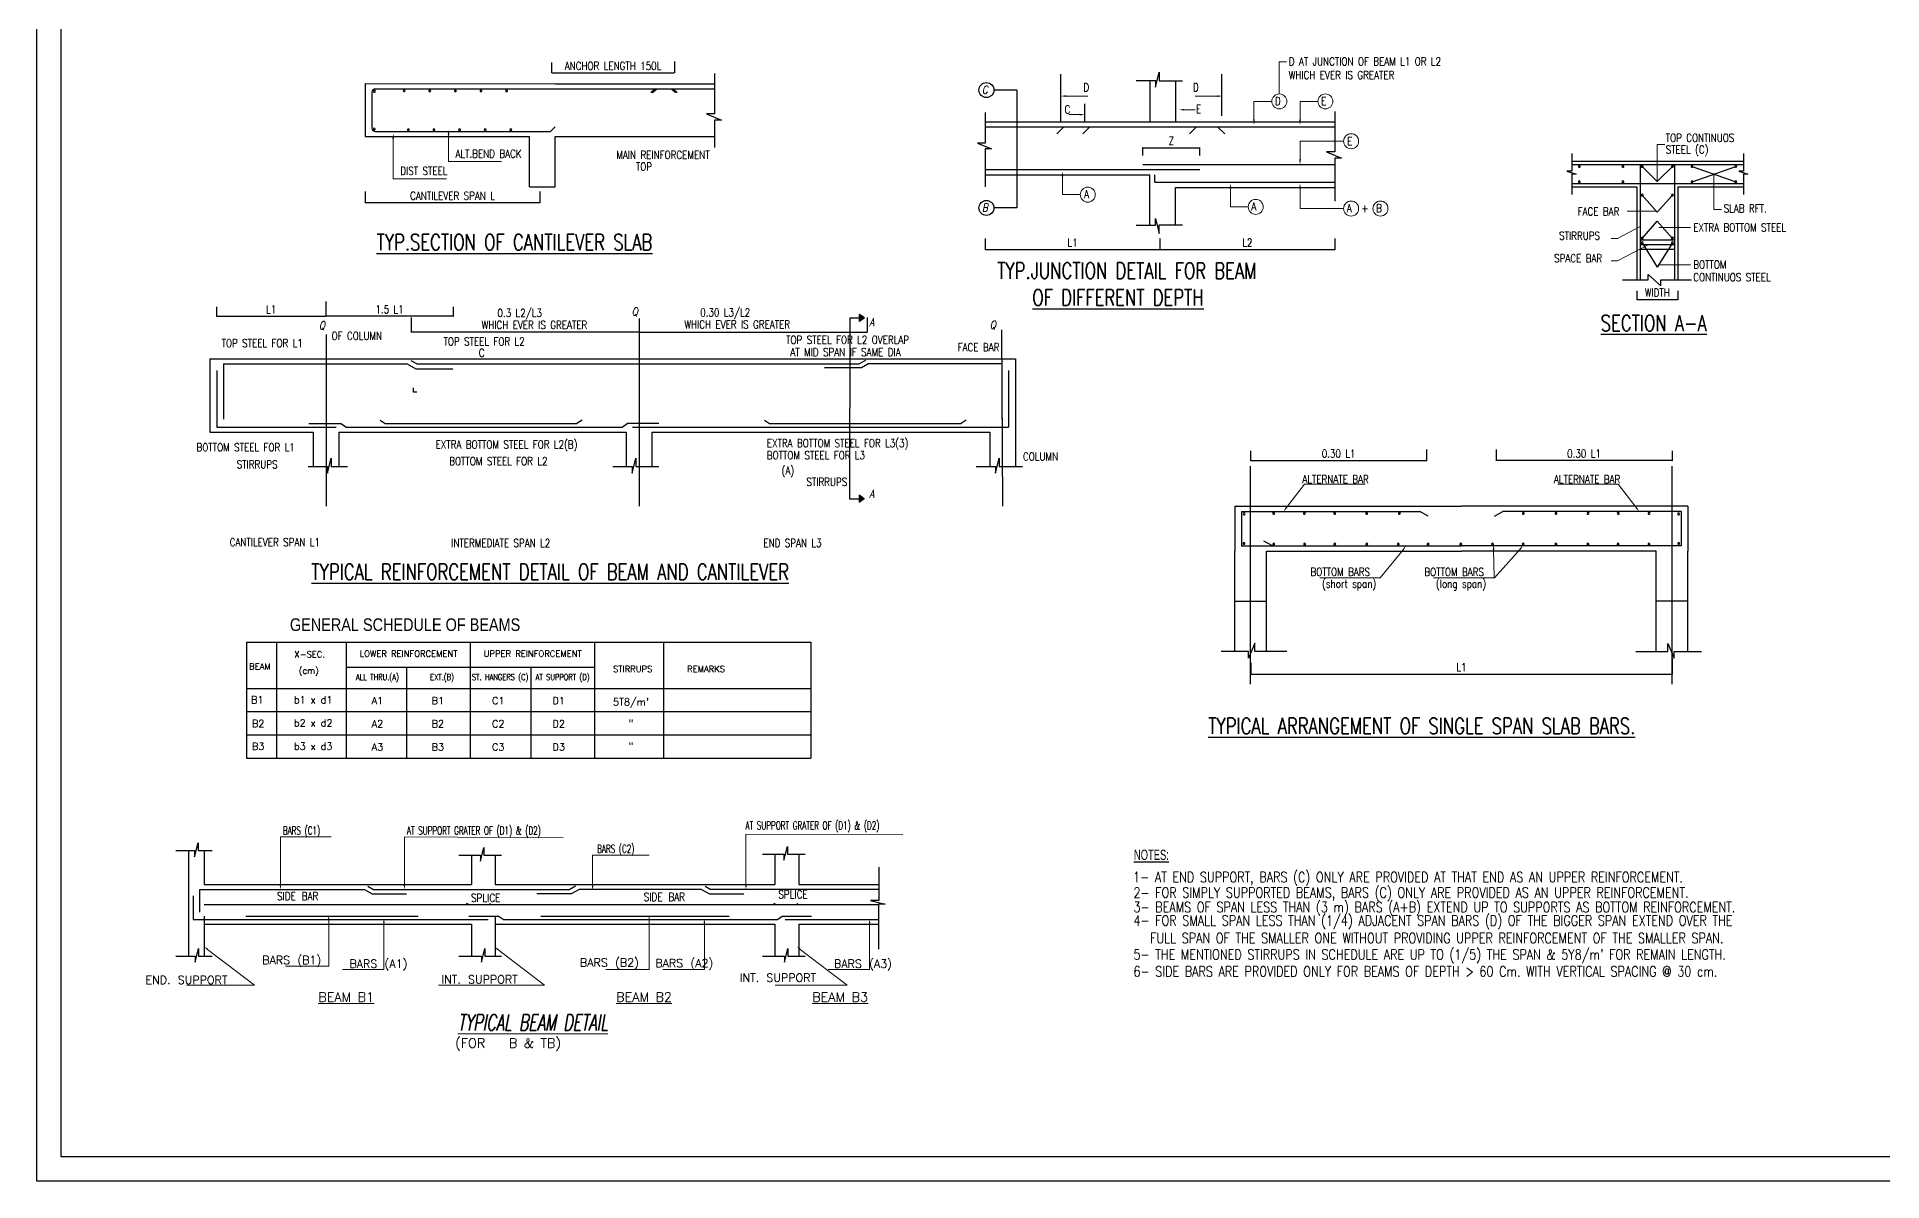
# Model space of a CAD drawing. Header units: metres. Extents: x 503482 to 1007323, y 2781056 to 5562345.
# Drawn here: x 503532.47 to 503562.06, y 2781080.01 to 2781098.36 of the extents above; entities that cross this region are included whole.
import ezdxf
from ezdxf.enums import TextEntityAlignment as Align

# ---------------------------------------------------------------- set-up
doc = ezdxf.new("R2010")
doc.units = ezdxf.units.M
doc.header["$LTSCALE"] = 10
doc.header["$MEASUREMENT"] = 0
doc.header["$PDMODE"] = 3
for name, pattern in [('CENTER2', [28.575, 19.05, -3.175, 3.175, -3.175]), ('DASHDOT', [1, 0.5, -0.25, 0, -0.25]), ('HIDDEN', [0.375, 0.25, -0.125])]:
    doc.linetypes.add(name, pattern=pattern)
doc.layers.get('0').update_dxf_attribs({"linetype": 'CONTINUOUS'})
doc.layers.get('DEFPOINTS').update_dxf_attribs({"linetype": 'CONTINUOUS'})
for name, color, linetype in [('AXIS', 3, 'CONTINUOUS'), ('GRID', 17, 'CENTER2'), ('M.TITLE BLOCK', 7, 'CONTINUOUS'), ('NEW', 4, 'CONTINUOUS'), ('steel', 6, 'CONTINUOUS')]:
    doc.layers.add(name, color=color, linetype=linetype)
for name, color, linetype, lineweight in [('DIM', 253, 'CONTINUOUS', 0), ('TEXT', 254, 'CONTINUOUS', 13), ('WALL', 7, 'CONTINUOUS', 30), ('WALLS', 7, 'CONTINUOUS', 30)]:
    doc.layers.add(name, color=color, linetype=linetype, lineweight=lineweight)
doc.styles.add('ITALICC', font='italicc_.ttf')
doc.styles.add('ROMANC', font='ARIALN.TTF')
doc.styles.add('ROMAND', font='romand__.ttf', dxfattribs={"width": 0.75, "height": 6})
doc.styles.add('ROMANS', font='ROMANS.SHX', dxfattribs={"width": 0.8, "height": 0.25})
doc.styles.add('ROMANT', font='ROMANT.SHX', dxfattribs={"width": 0.85})
doc.styles.get("Standard").update_dxf_attribs({"font": 'txt.shx', "height": 8})

# ---------------------------------------------------------------- blocks, each defined once
blk = doc.blocks.new('*X135')
at = {"color": 0}
for p, q in [((3192.8, 11801.5), (3193, 11801.7)), ((3192.8, 11801.2), (3193.2, 11801.5)), ((3192.8, 11800.8), (3193.4, 11801.4)), ((3192.8, 11800.4), (3193.6, 11801.3)), ((3192.8, 11800.1), (3193.9, 11801.1)), ((3192.8, 11799.7), (3194.1, 11801)), ((3192.8, 11799.4), (3194.3, 11800.8)), ((3192.8, 11799), (3194.5, 11800.7)), ((3192.8, 11798.7), (3194.7, 11800.5)), ((3192.8, 11798.3), (3194.9, 11800.4)), ((3192.8, 11798), (3195.1, 11800.2)), ((3192.8, 11797.6), (3195.3, 11800.1)), ((3192.8, 11797.3), (3195.5, 11799.9)), ((3192.8, 11796.9), (3195.7, 11799.8)), ((3192.8, 11796.6), (3195.9, 11799.7)), ((3192.8, 11796.2), (3196.1, 11799.5)), ((3192.8, 11795.9), (3196.3, 11799.4)), ((3192.8, 11795.5), (3196.6, 11799.2)), ((3192.8, 11795.1), (3196.8, 11799.1)), ((3192.8, 11794.8), (3197, 11798.9)), ((3192.8, 11794.4), (3197.2, 11798.8)), ((3192.8, 11794.1), (3197.4, 11798.6)), ((3192.8, 11793.7), (3197.6, 11798.5)), ((3193.4, 11794), (3197.8, 11798.3)), ((3194.6, 11794.8), (3198, 11798.2)), ((3195.8, 11795.6), (3198.2, 11798)), ((3197, 11796.5), (3198.4, 11797.9)), ((3198.2, 11797.3), (3198.6, 11797.8))]:
    blk.add_line(p, q, dxfattribs=at)
blk = doc.blocks.new('eee')
at = {"color": 1, "linetype": 'ByBlock'}
for p, q in [((-723.688, -195.184), (-723.688, -195.369)), ((-721.499, -195.167), (-721.499, -195.369)), ((-723.683, -195.364), (-721.504, -195.364)), ((-713.152, -196.838), (-713.152, -196.696)), ((-713.147, -196.701), (-712.141, -196.701)), ((-712.136, -196.842), (-712.136, -196.696)), ((-727.013, -197.481), (-727.013, -197.683)), ((-723.898, -197.481), (-723.898, -197.683)), ((-727.008, -197.678), (-723.903, -197.678)), ((-715.96, -198.317), (-715.96, -198.519)), ((-715.955, -198.514), (-712.85, -198.514)), ((-712.845, -198.317), (-712.845, -198.519)), ((-712.845, -198.317), (-712.845, -198.519)), ((-712.84, -198.514), (-709.735, -198.514)), ((-709.73, -198.317), (-709.73, -198.519)), ((-704.347, -199.248), (-704.347, -199.41)), ((-703.616, -199.248), (-703.616, -199.41)), ((-729.661, -199.533), (-729.661, -199.708)), ((-727.711, -199.441), (-727.711, -199.708)), ((-727.711, -199.441), (-727.711, -199.708)), ((-725.442, -199.533), (-725.442, -199.708)), ((-704.342, -199.405), (-703.621, -199.405)), ((-729.656, -199.703), (-727.716, -199.703)), ((-725.447, -199.703), (-727.706, -199.703)), ((-726.192, -199.723), (-726.192, -199.99)), ((-722.129, -199.746), (-722.129, -199.99)), ((-722.129, -199.895), (-722.129, -199.99)), ((-718.066, -199.724), (-718.066, -199.991)), ((-722.134, -199.985), (-726.187, -199.985)), ((-722.124, -199.985), (-718.071, -199.986)), ((-711.231, -202.104), (-711.231, -202.278)), ((-708.092, -202.076), (-708.092, -202.278)), ((-706.856, -202.076), (-706.856, -202.278)), ((-703.718, -202.104), (-703.718, -202.278)), ((-711.226, -202.273), (-708.097, -202.273)), ((-703.722, -202.273), (-706.851, -202.273)), ((-715.654, -202.711), (-715.654, -202.975)), ((-703.718, -205.799), (-703.718, -206.084)), ((-711.228, -205.882), (-711.228, -206.084)), ((-711.223, -206.079), (-703.723, -206.079))]:
    blk.add_line(p, q, dxfattribs=at)
at = {"color": 0, "linetype": 'ByBlock'}
for p, q in [((-723.686, -195.361), (-723.691, -195.366)), ((-721.501, -195.366), (-721.497, -195.361)), ((-713.15, -196.699), (-713.155, -196.704)), ((-712.139, -196.704), (-712.134, -196.699)), ((-727.011, -197.676), (-727.015, -197.681)), ((-723.9, -197.681), (-723.895, -197.676)), ((-715.958, -198.512), (-715.963, -198.517)), ((-712.848, -198.517), (-712.843, -198.512)), ((-712.843, -198.512), (-712.848, -198.517)), ((-709.733, -198.517), (-709.728, -198.512)), ((-704.344, -199.403), (-704.349, -199.408)), ((-703.619, -199.408), (-703.614, -199.403)), ((-729.658, -199.701), (-729.663, -199.706)), ((-727.714, -199.706), (-727.709, -199.701)), ((-727.709, -199.701), (-727.714, -199.706)), ((-725.445, -199.706), (-725.44, -199.701)), ((-726.19, -199.983), (-726.195, -199.988)), ((-722.132, -199.988), (-722.127, -199.983)), ((-722.127, -199.983), (-722.132, -199.988)), ((-718.069, -199.988), (-718.064, -199.983)), ((-711.228, -202.271), (-711.233, -202.276)), ((-708.095, -202.276), (-708.09, -202.271)), ((-706.853, -202.271), (-706.858, -202.276)), ((-703.72, -202.276), (-703.715, -202.271)), ((-711.226, -206.077), (-711.231, -206.082)), ((-703.72, -206.082), (-703.715, -206.077)), ((-729.881, -210.396), (-729.881, -210.809)), ((-729.881, -210.809), (-729.881, -210.809))]:
    blk.add_line(p, q, dxfattribs=at)
at = {"color": 1}
for p, q in [((-715.396, -195.673), (-715.805, -195.673)), ((-714.612, -196.237), (-714.612, -195.392)), ((-711.741, -196.13), (-711.74, -195.392)), ((-714.182, -196.237), (-714.182, -195.919)), ((-715.396, -197.774), (-715.805, -197.774)), ((-718.376, -199.734), (-718.203, -199.734)), ((-718.203, -199.797), (-718.203, -199.671)), ((-718.113, -199.734), (-718.203, -199.671)), ((-718.113, -199.734), (-718.203, -199.797)), ((-718.115, -202.957), (-718.205, -202.894)), ((-718.205, -202.894), (-718.205, -203.019)), ((-718.203, -202.9), (-718.2, -202.897)), ((-718.203, -202.905), (-718.197, -202.899)), ((-718.203, -202.91), (-718.194, -202.901)), ((-718.203, -202.916), (-718.191, -202.903)), ((-718.203, -202.921), (-718.188, -202.906)), ((-718.203, -202.926), (-718.184, -202.908)), ((-718.203, -202.932), (-718.181, -202.91)), ((-718.203, -202.937), (-718.178, -202.912)), ((-718.203, -202.943), (-718.175, -202.914)), ((-718.203, -202.948), (-718.172, -202.917)), ((-718.203, -202.953), (-718.169, -202.919)), ((-718.378, -202.957), (-718.205, -202.957)), ((-718.115, -202.957), (-718.205, -203.019)), ((-718.203, -202.959), (-718.165, -202.921)), ((-718.203, -202.964), (-718.162, -202.923)), ((-718.203, -202.969), (-718.159, -202.926)), ((-718.203, -202.975), (-718.156, -202.928)), ((-718.203, -202.98), (-718.153, -202.93)), ((-718.203, -202.986), (-718.15, -202.932)), ((-718.203, -202.991), (-718.146, -202.934)), ((-718.203, -202.996), (-718.143, -202.937)), ((-718.203, -203.002), (-718.14, -202.939)), ((-718.203, -203.007), (-718.137, -202.941)), ((-718.203, -203.012), (-718.134, -202.943)), ((-718.203, -203.018), (-718.131, -202.945)), ((-718.194, -203.014), (-718.128, -202.948)), ((-718.176, -203.001), (-718.124, -202.95)), ((-718.158, -202.989), (-718.121, -202.952)), ((-718.14, -202.976), (-718.118, -202.954)), ((-718.122, -202.964), (-718.115, -202.957)), ((-730.386, -211.104), (-730.043, -211.104)), ((-730.043, -211.214), (-729.983, -210.967)), ((-730.043, -211.104), (-730.043, -211.214)), ((-729.983, -210.967), (-729.983, -211.106)), ((-729.983, -211.106), (-729.738, -211.106))]:
    blk.add_line(p, q, dxfattribs=at)
at = {"color": 1, "linetype": 'DASHDOT'}
for p, q in [((-715.396, -195.673), (-715.396, -197.774)), ((-722.129, -199.741), (-722.129, -203.088)), ((-718.376, -199.734), (-718.377, -202.958)), ((-715.67, -199.948), (-715.65, -203.088)), ((-727.708, -200.028), (-727.708, -203.088))]:
    blk.add_line(p, q, dxfattribs=at)
at = {"color": 14}
for p, q in [((-726.148, -201.057), (-726.148, -200.98)), ((-726.089, -201.057), (-726.148, -201.057))]:
    blk.add_line(p, q, dxfattribs=at)
at = {"color": 1}
for centre in [(-715.939, -195.673), (-715.939, -197.774)]:
    blk.add_circle(centre, 0.134, dxfattribs=at)
at = {"color": 3}
blk.add_solid([(-719.249, -210.976), (-719.267, -210.998), (-719.319, -210.935)], dxfattribs=at)
at = {"layer": 'DEFPOINTS', "color": 0, "linetype": 'ByBlock'}
for p in [(-723.688, -195.179), (-721.499, -195.162), (-721.499, -195.364), (-713.152, -196.843), (-712.136, -196.701), (-712.136, -196.847), (-727.013, -197.476), (-723.898, -197.476), (-723.898, -197.678), (-715.96, -198.312), (-712.845, -198.312), (-712.845, -198.312), (-709.73, -198.312), (-712.845, -198.514), (-709.73, -198.514), (-704.347, -199.243), (-703.616, -199.243), (-729.661, -199.528), (-727.711, -199.436), (-727.711, -199.436), (-725.442, -199.529), (-703.616, -199.405), (-727.711, -199.703), (-727.711, -199.703), (-726.192, -199.718), (-722.129, -199.741), (-722.129, -199.89), (-718.066, -199.719), (-726.192, -199.985), (-718.066, -199.986), (-711.231, -202.099), (-708.092, -202.071), (-706.856, -202.071), (-703.718, -202.099), (-708.092, -202.273), (-706.856, -202.273), (-716.302, -202.707), (-715.654, -202.707), (-711.228, -205.877), (-703.718, -205.794), (-703.718, -206.079), (-729.881, -210.396), (-729.135, -210.396), (-724.696, -210.396), (-723.88, -210.396)]:
    blk.add_point(p, dxfattribs=at)
at = {"layer": 'DIM', "color": 1}
for p, q in [((-728.522, -208.982), (-727.618, -208.982)), ((-728.522, -209.835), (-728.522, -208.982)), ((-726.312, -208.982), (-723.481, -208.999)), ((-726.312, -209.835), (-726.312, -208.982)), ((-720.225, -208.932), (-717.428, -208.94)), ((-720.225, -209.836), (-720.225, -208.932)), ((-721.951, -209.307), (-722.958, -209.307)), ((-722.958, -209.848), (-722.958, -209.307)), ((-727.662, -210.463), (-727.662, -211.287)), ((-721.951, -210.463), (-721.951, -211.341)), ((-726.678, -210.517), (-726.678, -211.341)), ((-720.966, -210.518), (-720.966, -211.341)), ((-718.021, -210.518), (-718.021, -211.342)), ((-729.82, -210.987), (-728.984, -211.625)), ((-724.649, -210.987), (-723.813, -211.625)), ((-719.258, -210.987), (-718.422, -211.625)), ((-727.662, -211.287), (-728.434, -211.287)), ((-726.678, -211.341), (-727.416, -211.341)), ((-721.951, -211.341), (-722.722, -211.341)), ((-720.966, -211.341), (-721.704, -211.341)), ((-718.021, -211.342), (-718.759, -211.342)), ((-730.194, -211.625), (-728.984, -211.625)), ((-725.704, -211.625), (-723.813, -211.625)), ((-719.705, -211.625), (-718.422, -211.625))]:
    blk.add_line(p, q, dxfattribs=at)
for points in [[(-728.508, -209.835), (-728.536, -209.835), (-728.522, -209.92)], [(-726.298, -209.835), (-726.326, -209.835), (-726.312, -209.92)], [(-722.943, -209.848), (-722.972, -209.848), (-722.958, -209.933)], [(-720.211, -209.836), (-720.239, -209.836), (-720.225, -209.92)], [(-727.648, -210.463), (-727.676, -210.463), (-727.662, -210.379)], [(-726.664, -210.517), (-726.692, -210.517), (-726.678, -210.433)], [(-721.937, -210.463), (-721.965, -210.463), (-721.951, -210.379)], [(-720.952, -210.518), (-720.98, -210.518), (-720.966, -210.433)], [(-718.007, -210.518), (-718.035, -210.518), (-718.021, -210.453)], [(-729.811, -210.976), (-729.829, -210.997), (-729.881, -210.935)], [(-724.64, -210.976), (-724.658, -210.997), (-724.71, -210.935)]]:
    blk.add_solid(points, dxfattribs=at)
at = {"layer": 'GRID'}
for p, q in [((-711.231, -206.262), (-711.231, -202.372)), ((-703.718, -206.262), (-703.718, -202.372))]:
    blk.add_line(p, q, dxfattribs=at)
at = {"layer": 'steel'}
for p, q in [((-726.83, -195.651), (-720.783, -195.651)), ((-721.923, -195.718), (-721.85, -195.651)), ((-721.911, -195.718), (-721.839, -195.651)), ((-721.9, -195.718), (-721.827, -195.651)), ((-721.889, -195.718), (-721.816, -195.651)), ((-721.484, -195.718), (-721.557, -195.651)), ((-721.473, -195.718), (-721.546, -195.651)), ((-721.462, -195.718), (-721.534, -195.651)), ((-721.45, -195.718), (-721.523, -195.651)), ((-726.891, -195.712), (-726.891, -196.351)), ((-723.711, -196.412), (-723.625, -196.326)), ((-715.96, -196.329), (-709.73, -196.329)), ((-714.557, -196.329), (-714.684, -196.455)), ((-714.095, -196.329), (-714.221, -196.455)), ((-712.194, -196.329), (-712.32, -196.455)), ((-711.818, -196.329), (-711.691, -196.455)), ((-726.83, -196.412), (-723.711, -196.412)), ((-713.152, -196.998), (-709.73, -196.998)), ((-705.505, -196.999), (-702.444, -196.999)), ((-704.286, -196.999), (-704.286, -199.053)), ((-704.286, -196.999), (-703.981, -197.303)), ((-703.677, -196.999), (-703.981, -197.303)), ((-703.677, -196.999), (-703.677, -199.053)), ((-715.96, -197.089), (-712.136, -197.09)), ((-712.936, -197.317), (-712.936, -197.181)), ((-712.936, -197.317), (-709.73, -197.317)), ((-703.362, -197.033), (-702.583, -197.306)), ((-703.362, -197.306), (-702.583, -197.033)), ((-705.505, -197.337), (-702.444, -197.337)), ((-704.252, -197.543), (-703.981, -197.849)), ((-703.711, -197.543), (-703.981, -197.849)), ((-704.252, -198.316), (-703.981, -198.011)), ((-703.711, -198.316), (-703.981, -198.011)), ((-703.677, -198.347), (-704.286, -198.347)), ((-703.677, -198.43), (-704.286, -198.43)), ((-704.252, -198.396), (-703.981, -198.826)), ((-703.711, -198.396), (-703.981, -198.826)), ((-729.535, -200.552), (-729.535, -201.539)), ((-729.535, -200.552), (-726.262, -200.552)), ((-726.262, -200.552), (-726.111, -200.638)), ((-726.195, -200.49), (-726.086, -200.552)), ((-726.086, -200.552), (-718.206, -200.552)), ((-718.822, -200.614), (-718.163, -200.614)), ((-718.096, -200.49), (-718.206, -200.552)), ((-718.163, -200.614), (-718.053, -200.552)), ((-715.665, -200.552), (-718.053, -200.552)), ((-715.665, -200.552), (-715.665, -201.539)), ((-729.657, -200.673), (-729.657, -201.678)), ((-726.111, -200.638), (-725.452, -200.638)), ((-715.543, -200.673), (-715.543, -201.678)), ((-726.746, -201.556), (-726.654, -201.617)), ((-723.146, -201.556), (-723.238, -201.617)), ((-719.897, -201.556), (-719.806, -201.617)), ((-716.297, -201.556), (-716.389, -201.617)), ((-729.657, -201.678), (-727.526, -201.678)), ((-728.013, -201.617), (-727.449, -201.617)), ((-727.357, -201.678), (-727.449, -201.617)), ((-727.357, -201.678), (-722.433, -201.678)), ((-726.654, -201.617), (-723.238, -201.617)), ((-722.433, -201.678), (-722.341, -201.617)), ((-721.777, -201.617), (-722.341, -201.617)), ((-722.249, -201.678), (-715.543, -201.678)), ((-719.806, -201.617), (-716.389, -201.617)), ((-711.39, -203.181), (-711.39, -203.795)), ((-711.39, -203.181), (-708.214, -203.181)), ((-708.063, -203.266), (-708.214, -203.181)), ((-706.885, -203.266), (-706.734, -203.181)), ((-703.558, -203.181), (-706.734, -203.181)), ((-703.558, -203.181), (-703.558, -203.796)), ((-711.39, -203.795), (-707.474, -203.795)), ((-710.84, -203.795), (-710.992, -203.71)), ((-703.558, -203.796), (-707.474, -203.795)), ((-730.078, -210.029), (-730.078, -210.452)), ((-729.966, -209.916), (-729.966, -210.323)), ((-729.966, -209.916), (-727.026, -209.916)), ((-727.026, -209.916), (-726.886, -209.996)), ((-726.964, -209.859), (-726.862, -209.916)), ((-726.886, -209.996), (-726.275, -209.996)), ((-726.862, -209.916), (-723.364, -209.916)), ((-723.341, -209.996), (-723.952, -209.996)), ((-723.262, -209.859), (-723.364, -209.916)), ((-723.2, -209.916), (-723.341, -209.996)), ((-721.015, -209.916), (-723.2, -209.916)), ((-721.015, -209.916), (-720.874, -209.996)), ((-720.953, -209.859), (-720.851, -209.916)), ((-720.874, -209.996), (-720.263, -209.996)), ((-717.854, -209.917), (-720.851, -209.916)), ((-730.078, -210.452), (-724.818, -210.452)), ((-729.881, -210.184), (-717.86, -210.184)), ((-729.136, -210.396), (-726.067, -210.396)), ((-725.167, -210.184), (-725.207, -210.165)), ((-725.164, -210.396), (-724.64, -210.396)), ((-724.814, -210.184), (-724.774, -210.165)), ((-724.555, -210.452), (-724.64, -210.396)), ((-724.555, -210.452), (-719.66, -210.452)), ((-723.88, -210.396), (-720.524, -210.396)), ((-719.69, -210.184), (-719.73, -210.165)), ((-719.66, -210.452), (-719.578, -210.396)), ((-719.578, -210.396), (-719.055, -210.396)), ((-719.528, -210.452), (-717.86, -210.452)), ((-719.337, -210.184), (-719.297, -210.165))]:
    blk.add_line(p, q, dxfattribs=at)
for centre, start, end in [((-726.83, -195.712), 89.999, 179.999), ((-726.83, -196.351), 179.999, 269.999)]:
    blk.add_arc(centre, 0.0609, start, end, dxfattribs=at)
at = {"layer": 'steel', "linetype": 'Continuous'}
for centre, start, end in [((-726.846, -195.695), 359.999, 179.999), ((-726.317, -195.685), 359.999, 179.999), ((-725.86, -195.685), 359.999, 179.999), ((-725.404, -195.685), 359.999, 179.999), ((-724.948, -195.685), 359.999, 179.999), ((-724.491, -195.685), 359.999, 179.999), ((-726.846, -195.695), 179.999, 359.999), ((-726.317, -195.685), 179.999, 359.999), ((-725.86, -195.685), 179.999, 359.999), ((-725.404, -195.685), 179.999, 359.999), ((-724.948, -195.685), 179.999, 359.999), ((-724.491, -195.685), 179.999, 359.999), ((-726.849, -196.368), 359.999, 179.999), ((-726.849, -196.368), 179.999, 359.999), ((-726.242, -196.381), 359.999, 179.999), ((-726.242, -196.381), 179.999, 359.999), ((-725.785, -196.381), 359.999, 179.999), ((-725.785, -196.381), 179.999, 359.999), ((-725.329, -196.381), 359.999, 179.999), ((-725.329, -196.381), 179.999, 359.999), ((-724.872, -196.381), 359.999, 179.999), ((-724.872, -196.381), 179.999, 359.999), ((-724.416, -196.381), 359.999, 179.999), ((-724.416, -196.381), 179.999, 359.999), ((-705.372, -197.033), 359.999, 179.999), ((-705.372, -197.033), 179.999, 359.999), ((-705.372, -197.306), 359.999, 179.999), ((-705.372, -197.306), 179.999, 359.999), ((-704.594, -197.033), 359.999, 179.999), ((-704.594, -197.033), 179.999, 359.999), ((-704.594, -197.306), 359.999, 179.999), ((-704.594, -197.306), 179.999, 359.999), ((-704.252, -197.033), 359.999, 179.999), ((-704.252, -197.033), 179.999, 359.999), ((-703.711, -197.033), 359.999, 179.999), ((-703.711, -197.033), 179.999, 359.999), ((-703.362, -197.033), 359.999, 179.999), ((-703.362, -197.033), 179.999, 359.999), ((-703.362, -197.306), 359.999, 179.999), ((-703.362, -197.306), 179.999, 359.999), ((-702.583, -197.033), 359.999, 179.999), ((-702.583, -197.033), 179.999, 359.999), ((-702.583, -197.306), 359.999, 179.999), ((-702.583, -197.306), 179.999, 359.999), ((-704.252, -197.543), 359.999, 179.999), ((-704.252, -197.543), 179.999, 359.999), ((-703.711, -197.543), 359.999, 179.999), ((-703.711, -197.543), 179.999, 359.999), ((-704.252, -198.313), 359.999, 179.999), ((-704.252, -198.313), 179.999, 359.999), ((-703.711, -198.313), 359.999, 179.999), ((-703.711, -198.313), 179.999, 359.999), ((-704.252, -198.396), 359.999, 179.999), ((-704.252, -198.396), 179.999, 359.999), ((-703.711, -198.396), 359.999, 179.999), ((-703.711, -198.396), 179.999, 359.999), ((-711.345, -203.225), 359.999, 179.999), ((-711.345, -203.225), 179.999, 359.999), ((-710.821, -203.215), 359.999, 179.999), ((-710.821, -203.215), 179.999, 359.999), ((-710.27, -203.215), 359.999, 179.999), ((-710.27, -203.215), 179.999, 359.999), ((-709.733, -203.215), 359.999, 179.999), ((-709.733, -203.215), 179.999, 359.999), ((-709.162, -203.215), 359.999, 179.999), ((-709.162, -203.215), 179.999, 359.999), ((-708.579, -203.215), 359.999, 179.999), ((-708.579, -203.215), 179.999, 359.999), ((-706.369, -203.215), 359.999, 179.999), ((-706.369, -203.215), 179.999, 359.999), ((-705.786, -203.215), 359.999, 179.999), ((-705.786, -203.215), 179.999, 359.999), ((-705.215, -203.215), 359.999, 179.999), ((-705.215, -203.215), 179.999, 359.999), ((-704.678, -203.215), 359.999, 179.999), ((-704.678, -203.215), 179.999, 359.999), ((-704.128, -203.215), 359.999, 179.999), ((-704.128, -203.215), 179.999, 359.999), ((-703.603, -203.225), 359.999, 179.999), ((-703.603, -203.225), 179.999, 359.999), ((-711.348, -203.752), 359.999, 179.999), ((-711.348, -203.752), 179.999, 359.999), ((-710.818, -203.765), 359.999, 179.999), ((-710.818, -203.765), 179.999, 359.999), ((-710.267, -203.765), 359.999, 179.999), ((-710.267, -203.765), 179.999, 359.999), ((-709.73, -203.765), 359.999, 179.999), ((-709.73, -203.765), 179.999, 359.999), ((-709.159, -203.765), 359.999, 179.999), ((-709.159, -203.765), 179.999, 359.999), ((-708.598, -203.765), 359.999, 179.999), ((-708.598, -203.765), 179.999, 359.999), ((-708.067, -203.765), 359.999, 179.999), ((-708.067, -203.765), 179.999, 359.999), ((-707.484, -203.765), 359.999, 179.999), ((-707.484, -203.765), 179.999, 359.999), ((-706.918, -203.765), 359.999, 179.999), ((-706.918, -203.765), 179.999, 359.999), ((-706.372, -203.765), 359.999, 179.999), ((-706.372, -203.765), 179.999, 359.999), ((-705.789, -203.765), 359.999, 179.999), ((-705.789, -203.765), 179.999, 359.999), ((-705.218, -203.765), 359.999, 179.999), ((-705.218, -203.765), 179.999, 359.999), ((-704.681, -203.765), 359.999, 179.999), ((-704.681, -203.765), 179.999, 359.999), ((-704.13, -203.765), 359.999, 179.999), ((-704.13, -203.765), 179.999, 359.999), ((-703.6, -203.752), 359.999, 179.999), ((-703.6, -203.752), 179.999, 359.999)]:
    blk.add_arc(centre, 0.0167, start, end, dxfattribs=at)
at = {"layer": 'TEXT', "color": 1}
for p, q in [((-710.718, -195.17), (-710.592, -195.17)), ((-710.718, -195.741), (-710.718, -195.17)), ((-714.521, -195.78), (-714.131, -195.78)), ((-711.825, -195.781), (-712.216, -195.781)), ((-711.17, -196.2), (-711.17, -195.875)), ((-711.17, -195.875), (-710.852, -195.875)), ((-710.349, -196.2), (-710.349, -195.875)), ((-710.349, -195.875), (-710.031, -195.875)), ((-714.276, -196.111), (-714.471, -196.111)), ((-712.415, -196.024), (-712.22, -196.024)), ((-726.511, -196.538), (-726.511, -197.253)), ((-725.525, -196.471), (-725.525, -196.946)), ((-710.349, -196.585), (-709.572, -196.585)), ((-710.349, -196.91), (-710.349, -196.585)), ((-703.981, -196.646), (-703.847, -196.646)), ((-703.981, -197.303), (-703.981, -196.646)), ((-725.525, -196.946), (-724.579, -196.946)), ((-726.511, -197.253), (-725.565, -197.253)), ((-714.584, -197.212), (-714.584, -197.537)), ((-702.972, -197.169), (-702.972, -197.804)), ((-714.584, -197.537), (-714.266, -197.537)), ((-711.591, -197.43), (-711.591, -197.755)), ((-710.349, -197.43), (-710.349, -197.785)), ((-711.591, -197.755), (-711.273, -197.755)), ((-710.349, -197.785), (-709.572, -197.785)), ((-703.998, -197.829), (-704.52, -197.829)), ((-702.972, -197.804), (-702.836, -197.804)), ((-704.286, -198.102), (-704.688, -198.317)), ((-703.955, -198.122), (-703.392, -198.122)), ((-704.688, -198.317), (-704.806, -198.317)), ((-704.147, -198.43), (-704.688, -198.718)), ((-704.688, -198.718), (-704.806, -198.718)), ((-703.955, -198.785), (-703.392, -198.785)), ((-710.59, -203.113), (-710.271, -202.696)), ((-709.191, -202.696), (-710.271, -202.696)), ((-705.757, -202.696), (-704.678, -202.696)), ((-704.359, -203.113), (-704.678, -202.696)), ((-708.512, -203.866), (-708.919, -204.365)), ((-706.898, -203.862), (-706.889, -204.366)), ((-706.427, -203.855), (-706.884, -204.366)), ((-708.919, -204.365), (-709.998, -204.365)), ((-706.884, -204.366), (-707.968, -204.366))]:
    blk.add_line(p, q, dxfattribs=at)
at = {"layer": 'TEXT'}
for centre in [(-710.718, -195.875), (-709.897, -195.875), (-709.438, -196.585), (-714.132, -197.537), (-711.139, -197.755), (-709.438, -197.785), (-708.916, -197.785)]:
    blk.add_circle(centre, 0.134, dxfattribs=at)
for points in [[(-714.521, -195.796), (-714.521, -195.765), (-714.613, -195.78)], [(-712.415, -196.009), (-712.415, -196.039), (-712.506, -196.024)], [(-711.825, -195.796), (-711.825, -195.765), (-711.734, -195.781)], [(-714.276, -196.096), (-714.276, -196.126), (-714.185, -196.111)], [(-711.154, -196.2), (-711.185, -196.2), (-711.17, -196.291)], [(-710.333, -196.2), (-710.364, -196.2), (-710.349, -196.291)], [(-726.527, -196.538), (-726.496, -196.538), (-726.511, -196.447)], [(-725.54, -196.471), (-725.51, -196.471), (-725.525, -196.38)], [(-710.333, -196.91), (-710.364, -196.91), (-710.349, -197.002)], [(-714.569, -197.212), (-714.599, -197.212), (-714.584, -197.12)], [(-711.575, -197.43), (-711.606, -197.43), (-711.591, -197.338)], [(-710.333, -197.43), (-710.364, -197.43), (-710.349, -197.338)], [(-710.578, -203.122), (-710.602, -203.104), (-710.645, -203.185)], [(-704.371, -203.122), (-704.347, -203.104), (-704.303, -203.185)], [(-708.5, -203.874), (-708.525, -203.857), (-708.46, -203.79)], [(-706.913, -203.862), (-706.883, -203.862), (-706.899, -203.771)], [(-706.415, -203.864), (-706.439, -203.846), (-706.372, -203.782)]]:
    blk.add_solid(points, dxfattribs=at)
at = {"layer": 'WALL', "color": 2}
for p, q in [((-727.013, -195.559), (-723.623, -195.56)), ((-727.013, -195.559), (-727.013, -196.503)), ((-723.623, -195.56), (-720.783, -195.56)), ((-720.783, -195.379), (-720.783, -196.096)), ((-713.268, -195.504), (-712.923, -195.504)), ((-712.923, -195.623), (-712.859, -195.356)), ((-712.923, -195.504), (-712.923, -195.623)), ((-712.859, -195.356), (-712.859, -195.506)), ((-712.859, -195.506), (-712.445, -195.506)), ((-720.93, -196.096), (-720.662, -196.208)), ((-720.783, -196.096), (-720.93, -196.096)), ((-720.783, -196.208), (-720.783, -196.698)), ((-720.662, -196.208), (-720.783, -196.208)), ((-715.96, -196.074), (-715.96, -196.622)), ((-715.96, -196.237), (-712.57, -196.237)), ((-712.57, -196.237), (-709.73, -196.237)), ((-709.73, -196.057), (-709.73, -196.774)), ((-727.013, -196.503), (-724.08, -196.503)), ((-724.08, -197.399), (-724.08, -196.503)), ((-723.623, -197.399), (-723.623, -196.503)), ((-723.623, -196.503), (-720.783, -196.503)), ((-716.098, -196.622), (-715.848, -196.719)), ((-715.96, -196.622), (-716.098, -196.622)), ((-715.96, -196.719), (-715.96, -197.398)), ((-715.848, -196.719), (-715.96, -196.719)), ((-709.877, -196.774), (-709.609, -196.886)), ((-709.73, -196.774), (-709.877, -196.774)), ((-709.609, -196.886), (-709.73, -196.886)), ((-709.73, -196.886), (-709.73, -197.655)), ((-705.505, -196.938), (-702.444, -196.938)), ((-715.96, -197.181), (-713.027, -197.181)), ((-713.027, -198.079), (-713.027, -197.181)), ((-724.08, -197.399), (-723.623, -197.399)), ((-712.57, -198.077), (-712.57, -197.408)), ((-712.57, -197.408), (-709.73, -197.408)), ((-705.505, -197.398), (-704.346, -197.398)), ((-704.346, -197.398), (-704.347, -199.053)), ((-703.616, -197.398), (-703.616, -199.053)), ((-703.616, -197.398), (-702.444, -197.398)), ((-712.923, -198.079), (-712.923, -197.96)), ((-713.268, -198.079), (-712.923, -198.079)), ((-712.859, -198.077), (-712.445, -198.077)), ((-729.779, -200.46), (-715.422, -200.461)), ((-729.779, -200.46), (-729.779, -201.769)), ((-715.422, -200.461), (-715.422, -202.383)), ((-729.779, -201.769), (-727.936, -201.769)), ((-727.936, -201.769), (-727.936, -202.383)), ((-727.48, -201.769), (-722.358, -201.769)), ((-727.48, -201.769), (-727.48, -202.383)), ((-722.358, -201.769), (-722.358, -202.381)), ((-721.901, -201.769), (-715.878, -201.769)), ((-721.901, -201.769), (-721.901, -202.383)), ((-715.878, -201.769), (-715.878, -202.381)), ((-722.254, -202.5), (-722.189, -202.233)), ((-722.189, -202.233), (-722.189, -202.383)), ((-715.775, -202.5), (-715.71, -202.233)), ((-715.71, -202.233), (-715.71, -202.383)), ((-728.025, -202.381), (-727.681, -202.381)), ((-727.681, -202.381), (-727.681, -202.5)), ((-727.616, -202.383), (-727.326, -202.383)), ((-722.598, -202.381), (-722.254, -202.381)), ((-722.254, -202.381), (-722.254, -202.5)), ((-722.189, -202.383), (-721.776, -202.383)), ((-716.119, -202.381), (-715.775, -202.381)), ((-715.775, -202.381), (-715.775, -202.5)), ((-715.71, -202.383), (-715.296, -202.383)), ((-711.512, -203.089), (-711.512, -203.887)), ((-711.512, -203.089), (-708.122, -203.089)), ((-708.122, -203.089), (-707.474, -203.089)), ((-706.826, -203.089), (-707.474, -203.089)), ((-703.436, -203.089), (-706.826, -203.089)), ((-703.436, -203.089), (-703.436, -203.887)), ((-711.512, -203.887), (-711.512, -203.887)), ((-711.512, -204.783), (-711.512, -203.887)), ((-710.949, -204.783), (-710.949, -203.887)), ((-710.949, -203.887), (-707.474, -203.887)), ((-703.999, -203.887), (-707.474, -203.887)), ((-703.999, -204.783), (-703.999, -203.887)), ((-711.512, -205.678), (-711.512, -204.783)), ((-711.512, -204.783), (-710.949, -204.783)), ((-710.949, -205.678), (-710.949, -204.783)), ((-703.999, -205.678), (-703.999, -204.783)), ((-703.436, -204.783), (-703.999, -204.783)), ((-703.436, -205.678), (-703.436, -204.783))]:
    blk.add_line(p, q, dxfattribs=at)
at = {"layer": 'WALL', "color": 2, "linetype": 'HIDDEN'}
for p, q in [((-713.027, -195.504), (-713.027, -196.237)), ((-712.57, -195.506), (-712.57, -196.237))]:
    blk.add_line(p, q, dxfattribs=at)
at = {"layer": 'WALL'}
for p, q in [((-705.505, -196.806), (-705.505, -197.121)), ((-702.444, -196.806), (-702.444, -197.121)), ((-705.505, -197.121), (-705.592, -197.121)), ((-705.592, -197.121), (-705.43, -197.169)), ((-705.505, -197.169), (-705.505, -197.536)), ((-705.43, -197.169), (-705.505, -197.169)), ((-702.444, -197.121), (-702.531, -197.121)), ((-702.531, -197.121), (-702.369, -197.169)), ((-702.444, -197.169), (-702.444, -197.536)), ((-702.369, -197.169), (-702.444, -197.169)), ((-712.923, -197.96), (-712.859, -198.227)), ((-712.859, -198.227), (-712.859, -198.077)), ((-703.677, -198.516), (-704.286, -198.516)), ((-704.147, -199.053), (-704.147, -198.96)), ((-704.147, -198.96), (-703.916, -199.159)), ((-704.599, -199.053), (-704.147, -199.053)), ((-703.916, -199.159), (-703.916, -199.053)), ((-703.916, -199.053), (-703.37, -199.053)), ((-727.681, -202.5), (-727.616, -202.233)), ((-727.616, -202.233), (-727.616, -202.383)), ((-703.436, -203.887), (-703.436, -203.887)), ((-703.436, -204.783), (-703.436, -203.887)), ((-711.155, -205.531), (-711.267, -205.799)), ((-711.155, -205.678), (-711.155, -205.531)), ((-703.793, -205.532), (-703.681, -205.799)), ((-703.793, -205.678), (-703.793, -205.532)), ((-711.267, -205.678), (-711.757, -205.678)), ((-711.267, -205.799), (-711.267, -205.678)), ((-710.584, -205.678), (-711.155, -205.678)), ((-704.364, -205.678), (-703.793, -205.678)), ((-703.681, -205.799), (-703.681, -205.678)), ((-703.681, -205.678), (-703.192, -205.678))]:
    blk.add_line(p, q, dxfattribs=at)
at = {"layer": 'WALLS', "color": 2, "linetype": 'Continuous'}
for p, q in [((-729.126, -205.509), (-719.07, -205.509)), ((-729.126, -205.509), (-729.126, -207.576)), ((-728.592, -205.509), (-728.592, -207.576)), ((-727.35, -205.509), (-727.35, -207.576)), ((-725.138, -205.509), (-725.138, -207.576)), ((-722.925, -205.509), (-722.925, -207.576)), ((-721.697, -205.509), (-721.697, -207.576)), ((-719.07, -205.509), (-719.07, -207.576)), ((-727.35, -205.958), (-722.925, -205.958)), ((-726.273, -205.958), (-726.273, -207.576)), ((-724.061, -205.958), (-724.061, -207.576)), ((-729.126, -206.336), (-719.07, -206.336)), ((-729.126, -206.749), (-719.07, -206.749)), ((-729.126, -207.163), (-719.07, -207.163)), ((-729.126, -207.576), (-719.07, -207.576)), ((-730.051, -209.334), (-729.991, -209.087)), ((-729.991, -209.087), (-729.991, -209.226)), ((-724.957, -209.414), (-724.898, -209.167)), ((-724.898, -209.167), (-724.898, -209.306)), ((-719.547, -209.398), (-719.487, -209.151)), ((-719.487, -209.151), (-719.487, -209.29)), ((-730.386, -209.224), (-730.051, -209.224)), ((-730.163, -209.224), (-730.163, -211.104)), ((-730.051, -209.224), (-730.051, -209.334)), ((-729.991, -209.226), (-729.738, -209.226)), ((-729.881, -209.226), (-729.881, -209.832)), ((-725.341, -209.304), (-724.957, -209.304)), ((-725.118, -209.304), (-725.118, -209.832)), ((-724.957, -209.304), (-724.957, -209.414)), ((-724.898, -209.306), (-724.579, -209.306)), ((-724.695, -209.306), (-724.695, -209.832)), ((-719.931, -209.288), (-719.547, -209.288)), ((-719.708, -209.288), (-719.708, -209.832)), ((-719.547, -209.288), (-719.547, -209.398)), ((-719.487, -209.29), (-719.168, -209.29)), ((-719.285, -209.29), (-719.285, -209.832)), ((-717.854, -209.523), (-717.854, -210.112)), ((-729.881, -209.832), (-725.118, -209.832)), ((-724.695, -209.832), (-719.708, -209.832)), ((-719.285, -209.832), (-717.854, -209.832)), ((-717.854, -210.112), (-718.007, -210.112)), ((-718.007, -210.112), (-717.741, -210.179)), ((-724.696, -210.396), (-724.696, -210.809)), ((-717.86, -210.179), (-717.86, -210.983)), ((-717.741, -210.179), (-717.86, -210.179)), ((-729.881, -210.537), (-725.118, -210.537)), ((-729.881, -210.537), (-729.881, -211.106)), ((-725.118, -210.537), (-725.118, -211.104)), ((-724.695, -210.537), (-724.695, -211.106)), ((-724.695, -210.537), (-719.708, -210.537)), ((-719.708, -210.537), (-719.708, -211.104)), ((-719.708, -210.751), (-719.708, -210.809)), ((-719.708, -210.809), (-719.708, -210.809)), ((-719.285, -210.537), (-719.285, -211.106)), ((-719.285, -210.537), (-717.86, -210.537)), ((-725.341, -211.104), (-724.941, -211.104)), ((-724.941, -211.214), (-724.881, -210.967)), ((-724.941, -211.104), (-724.941, -211.214)), ((-724.881, -210.967), (-724.881, -211.106)), ((-724.881, -211.106), (-724.579, -211.106)), ((-719.931, -211.104), (-719.539, -211.104)), ((-719.539, -211.214), (-719.479, -210.967)), ((-719.539, -211.104), (-719.539, -211.214)), ((-719.479, -210.967), (-719.479, -211.106)), ((-719.479, -211.106), (-719.168, -211.106))]:
    blk.add_line(p, q, dxfattribs=at)
at = {"color": 1, "xscale": -0.01521588064199612, "yscale": 0.01521588064102693, "zscale": 0.01521588064102746, "rotation": 179.9990002552023}
blk.add_blockref('*X135', (-766.782, -20.22), dxfattribs=at)
at = {"color": 4, "linetype": 'ByBlock', "style": 'ROMANS', "width": 0.8}
for s, height, p in [('ANCHOR LENGTH 150L', 0.14265, (-722.594, -195.242)), ('Z', 0.143, (-712.644, -196.579)), ('CANTILEVER SPAN L', 0.14265, (-725.455, -197.556)), ('L1', 0.1426, (-714.403, -198.392)), ('L2', 0.1426, (-711.288, -198.392)), ('WIDTH', 0.1426, (-703.981, -199.283)), ('L1', 0.1426, (-728.686, -199.581)), ('1.5 L1', 0.1426, (-726.577, -199.581)), ('0.30 L1', 0.1426, (-709.662, -202.151)), ('0.30 L1', 0.1426, (-705.287, -202.151)), ('L1', 0.1426, (-707.473, -205.957))]:
    blk.add_text(s, height=height, rotation=359.999, dxfattribs=at).set_placement(p, align=Align.MIDDLE_CENTER)
at = {"layer": 'AXIS', "color": 4, "linetype": 'Continuous', "style": 'ROMANS'}
for s, height, p in [('LOWER REINFORCEMENT', 0.10961, (-726.238, -205.716)), ('UPPER REINFORCEMENT', 0.10961, (-724.026, -205.716)), ('A1', 0.1267, (-726.793, -206.552)), ('B1', 0.1267, (-725.716, -206.552)), ('C1', 0.1267, (-724.639, -206.552)), ('D1', 0.1267, (-723.562, -206.552)), ("5T8/m'", 0.1267, (-722.275, -206.584)), ('A2', 0.1267, (-726.793, -206.966)), ('B2', 0.1267, (-725.716, -206.966)), ('C2', 0.1267, (-724.639, -206.966)), ('D2', 0.1267, (-723.562, -206.966)), ('"', 0.127, (-722.275, -206.955)), ('A3', 0.1267, (-726.793, -207.379)), ('B3', 0.1267, (-725.716, -207.379)), ('C3', 0.1267, (-724.639, -207.379)), ('D3', 0.1267, (-723.562, -207.379)), ('"', 0.127, (-722.275, -207.364))]:
    blk.add_text(s, height=height, rotation=359.9985, dxfattribs=at).set_placement(p, align=Align.MIDDLE)
at = {"layer": 'AXIS', "color": 4, "linetype": 'Continuous', "style": 'ROMANS', "width": 0.65}
for s, height, p in [('ALL THRU.(A)', 0.10961, (-726.793, -206.141)), ('EXT.(B)', 0.1096, (-725.641, -206.141)), ('ST. HANGERS (C)', 0.10961, (-724.605, -206.141)), ('AT SUPPORT (D)', 0.10961, (-723.492, -206.141))]:
    blk.add_text(s, height=height, rotation=359.9985, dxfattribs=at).set_placement(p, align=Align.MIDDLE)
at = {"layer": 'DIM', "color": 4, "style": 'ROMANS', "width": 0.65}
for s, height, p in [('BARS (C1)', 0.1446, (-728.478, -208.868)), ('AT SUPPORT GRATER OF (D1) & (D2)', 0.14455, (-726.268, -208.868)), ('AT SUPPORT GRATER OF (D1) & (D2)', 0.14455, (-720.233, -208.776))]:
    blk.add_text(s, height=height, rotation=359.999, dxfattribs=at).set_placement(p, align=Align.MIDDLE_LEFT)
at = {"layer": 'DIM', "style": 'ROMAND', "width": 0.65}
blk.add_text('BARS (C2)', height=0.1446, rotation=359.999, dxfattribs=at).set_placement((-722.877, -209.265))
at = {"layer": 'DIM', "width": 0.8}
for s, p in [('SIDE BAR', (-728.584, -210.037)), ('SPLICE', (-725.126, -210.067)), ('SIDE BAR', (-722.048, -210.051)), ('SPLICE', (-719.648, -210.005))]:
    blk.add_text(s, height=0.1446, rotation=359.999, dxfattribs=at).set_placement(p, align=Align.MIDDLE_LEFT)
at = {"layer": 'DIM'}
for s, height, p in [('BARS (B1)', 0.1446, (-728.846, -211.175)), ('BARS (A1)', 0.1446, (-727.292, -211.24)), ('BARS (B2)', 0.1446, (-723.184, -211.22)), ('BARS (A2)', 0.1446, (-721.84, -211.23)), ('BARS (A3)', 0.1446, (-718.655, -211.24)), ('END. SUPPORT', 0.14455, (-730.927, -211.53)), ('INT. SUPPORT', 0.14455, (-725.654, -211.52)), ('INT. SUPPORT', 0.14455, (-720.336, -211.49))]:
    blk.add_text(s, height=height, rotation=359.999, dxfattribs=at).set_placement(p, align=Align.MIDDLE_LEFT)
at = {"layer": 'DIM', "color": 4, "style": 'ROMAND'}
for s, p in [('%%uBEAM B1', (-727.847, -211.918)), ('%%uBEAM B2', (-722.539, -211.918)), ('%%uBEAM B3', (-719.044, -211.918))]:
    blk.add_text(s, height=0.167, rotation=359.999, dxfattribs=at).set_placement(p)
at = {"layer": 'DIM', "color": 1, "style": 'ITALICC', "width": 0.65}
blk.add_text('%%UTYPICAL BEAM DETAIL', height=0.28911, rotation=359.999, dxfattribs=at).set_placement((-725.358, -212.432))
at = {"layer": 'DIM', "style": 'ROMAND'}
blk.add_text('(FOR   B & TB)', height=0.16704, rotation=359.999, dxfattribs=at).set_placement((-725.408, -212.738))
at = {"layer": 'NEW', "style": 'ROMANT', "width": 0.75}
for s, p in [('%%UTYP.SECTION OF CANTILEVER SLAB', (-726.808, -198.527)), ('TYP.JUNCTION DETAIL FOR BEAM', (-715.746, -199.034)), ('%%UOF DIFFERENT DEPTH', (-715.12, -199.513)), ('%%USECTION A-A', (-704.989, -199.968)), ('%%UTYPICAL REINFORCEMENT DETAIL OF BEAM AND CANTILEVER', (-727.969, -204.4)), ('%%UTYPICAL ARRANGEMENT OF SINGLE SPAN SLAB BARS.', (-711.985, -207.147))]:
    blk.add_text(s, height=0.2853, rotation=359.999, dxfattribs=at).set_placement(p)
at = {"layer": 'TEXT', "color": 4, "style": 'ROMANS', "width": 0.8}
for s, height, p in [('WHICH EVER IS GREATER', 0.14265, (-710.55, -195.405)), ('D AT JUNCTION OF BEAM L1 OR L2', 0.14265, (-710.55, -195.163)), ('TOP CONTINUOS', 0.14265, (-703.832, -196.524)), ('STEEL (C)', 0.1426, (-703.832, -196.733)), ('FACE BAR ', 0.1426, (-705.401, -197.835)), ('SLAB RFT.', 0.1426, (-702.798, -197.783)), ('STIRRUPS', 0.1426, (-705.731, -198.268)), ('EXTRA BOTTOM STEEL', 0.14265, (-703.34, -198.12)), ('SPACE BAR', 0.1426, (-705.82, -198.67)), ('CONTINUOS STEEL', 0.14265, (-703.34, -199.009)), ('BOTTOM', 0.1426, (-703.34, -198.783)), ('0.3 L2/L3', 0.1426, (-724.654, -199.645)), ('0.30 L3/L2', 0.1426, (-721.04, -199.637)), ('WHICH EVER IS GREATER', 0.14265, (-724.935, -199.858)), ('WHICH EVER IS GREATER', 0.14265, (-721.321, -199.85)), ('TOP STEEL FOR L1', 0.14265, (-729.571, -200.183)), ('OF COLUMN', 0.1426, (-727.61, -200.053)), ('TOP STEEL FOR L2', 0.14265, (-725.616, -200.153)), ('C', 0.143, (-724.987, -200.356)), ('TOP STEEL FOR L2 OVERLAP', 0.14265, (-719.509, -200.124)), ('AT MID SPAN IF SAME DIA ', 0.14265, (-719.433, -200.342)), ('FACE BAR ', 0.1426, (-716.451, -200.256)), ('EXTRA BOTTOM STEEL FOR L2(B)', 0.14265, (-725.756, -201.989)), ('EXTRA BOTTOM STEEL FOR L3(3)', 0.14265, (-719.853, -201.965)), ('BOTTOM STEEL FOR L1', 0.14265, (-730.017, -202.039)), ('BOTTOM STEEL FOR L2', 0.14265, (-725.513, -202.286)), ('BOTTOM STEEL FOR L3', 0.14265, (-719.853, -202.181)), ('COLUMN', 0.1426, (-715.287, -202.204)), ('STIRRUPS', 0.1426, (-729.302, -202.343)), ('STIRRUPS', 0.1426, (-719.148, -202.655)), ('CANTILEVER SPAN L1', 0.14265, (-729.427, -203.73)), ('INTERMEDIATE SPAN L2', 0.14265, (-725.478, -203.744)), ('END SPAN L3', 0.14265, (-719.914, -203.744)), ('BOTTOM BARS', 0.14265, (-710.163, -204.259)), ('BOTTOM BARS', 0.14265, (-708.133, -204.26)), ('(short span)', 0.14265, (-709.957, -204.469)), ('(long span)', 0.14265, (-707.927, -204.47))]:
    blk.add_text(s, height=height, rotation=359.999, dxfattribs=at).set_placement(p, align=Align.MIDDLE_LEFT)
at = {"layer": 'TEXT', "width": 0.8}
for s, style, p in [('C', 'ITALICC', (-716.017, -195.739)), ('D', 'ROMAND', (-714.21, -195.696)), ('D', 'ROMAND', (-712.257, -195.696)), ('C', 'ROMAND', (-714.546, -196.09)), ('E', 'ROMAND', (-712.204, -196.082)), ('D', 'ROMAND', (-710.796, -195.941)), ('E', 'ROMAND', (-709.975, -195.941)), ('E', 'ROMAND', (-709.509, -196.657)), ('A', 'ROMAND', (-714.197, -197.602)), ('B', 'ITALICC', (-716.017, -197.839)), ('A', 'ROMAND', (-711.217, -197.82)), ('A', 'ROMAND', (-709.516, -197.85)), ('+', 'ROMAND', (-709.257, -197.85)), ('B', 'ROMAND', (-708.994, -197.85)), ('Q', 'ITALICC', (-722.26, -199.693)), ('Q', 'ITALICC', (-727.836, -199.937)), ('A', 'ITALICC', (-718.026, -199.879)), ('Q', 'ITALICC', (-715.878, -199.926)), ('A', 'ITALICC', (-718.026, -202.94))]:
    blk.add_text(s, height=0.143, rotation=359.999, dxfattribs=dict(at, style=style)).set_placement(p)
at = {"layer": 'TEXT', "color": 4, "linetype": 'Continuous', "style": 'ROMANS', "width": 0.8}
for s, height, rotation, p in [('ALT.BEND BACK', 0.14265, 0.0068, (-724.813, -196.807)), ('MAIN REINFORCEMENT', 0.14265, 0.0068, (-721.704, -196.828)), ('TOP', 0.1426, 0.0068, (-722.043, -197.038)), ('DIST STEEL', 0.1426, 0.0068, (-725.965, -197.113)), ('ALTERNATE BAR', 0.14265, 0.0068, (-709.716, -202.609)), ('ALTERNATE BAR', 0.14265, 359.9912, (-705.232, -202.609))]:
    blk.add_text(s, height=height, rotation=rotation, dxfattribs=at).set_placement(p, align=Align.MIDDLE)
at = {"layer": 'TEXT', "width": 0.8}
blk.add_text('(A)', height=0.1426, rotation=359.999, dxfattribs=at).set_placement((-719.589, -202.454), align=Align.MIDDLE_LEFT)
at = {"layer": 'WALLS', "color": 4, "linetype": 'Continuous'}
for s, height, style, p in [('GENERAL SCHEDULE OF BEAMS', 0.22479, 'ROMANC', (-726.3, -205.199)), ('X-SEC.', 0.1096, 'ROMANS', (-728, -205.728)), ('BEAM', 0.1096, 'ROMANS', (-728.888, -205.944)), ('(cm)', 0.1096, 'ROMANS', (-728.017, -206.026)), ('STIRRUPS', 0.1096, 'ROMANS', (-722.243, -205.988)), ('REMARKS', 0.1096, 'ROMANS', (-720.935, -205.988)), ('B1', 0.1267, 'ROMANS', (-728.934, -206.538)), ('b1 x d1', 0.1267, 'ROMANS', (-727.938, -206.538)), ('B2', 0.1267, 'ROMANS', (-728.92, -206.961)), ('b2 x d2', 0.1267, 'ROMANS', (-727.938, -206.952)), ('B3', 0.1267, 'ROMANS', (-728.919, -207.368)), ('b3 x d3', 0.1267, 'ROMANS', (-727.938, -207.365))]:
    blk.add_text(s, height=height, rotation=359.9985, dxfattribs=dict(at, style=style)).set_placement(p, align=Align.MIDDLE)
at = {"layer": 'WALLS', "color": 1, "linetype": 'Continuous', "style": 'ROMANC', "width": 0.8}
blk.add_text('%%UNOTES:', height=0.1827, rotation=359.9985, dxfattribs=at).set_placement((-712.998, -209.3), align=Align.MIDDLE)
at = {"layer": 'WALLS', "color": 4, "linetype": 'Continuous', "style": 'ROMANS', "width": 0.8}
for s, p in [('1- AT END SUPPORT, BARS (C) ONLY ARE PROVIDED AT THAT END AS AN UPPER REINFORCEMENT.', (-713.324, -209.788)), ('2- FOR SIMPLY SUPPORTED BEAMS, BARS (C) ONLY ARE PROVIDED AS AN UPPER REINFORCEMENT.', (-713.318, -210.065)), ('3- BEAMS OF SPAN LESS THAN (3 m) BARS (A+B) EXTEND UP TO SUPPORTS AS BOTTOM REINFORCEMENT.', (-713.318, -210.323)), ('4- FOR SMALL SPAN LESS THAN (1/4) ADJACENT SPAN BARS (D) OF THE BIGGER SPAN EXTEND OVER THE ', (-713.318, -210.563)), ('FULL SPAN OF THE SMALLER ONE WITHOUT PROVIDING UPPER REINFORCEMENT OF THE SMALLER SPAN.', (-713.022, -210.875)), ("5- THE MENTIONED STIRRUPS IN SCHEDULE ARE UP TO (1/5) THE SPAN & 5Y8/m' FOR REMAIN LENGTH.", (-713.318, -211.168)), ('6- SIDE BARS ARE PROVIDED ONLY FOR BEAMS OF DEPTH > 60 Cm. WITH VERTICAL SPACING @ 30 cm.  ', (-713.318, -211.469))]:
    blk.add_text(s, height=0.18275, rotation=359.9985, dxfattribs=at).set_placement(p)

msp = doc.modelspace()

# ---------------------------------------------------------------- linework, layer by layer
at = {"layer": 'M.TITLE BLOCK', "color": 253, "linetype": 'Continuous', "ltscale": 24}
for p, q in [((503532.466, 2781080.006), (503532.466, 2781112.871)), ((503580.229, 2781080.006), (503532.466, 2781080.006))]:
    msp.add_line(p, q, dxfattribs=at)
at = {"layer": 'M.TITLE BLOCK', "color": 252}
for p, q in [((503532.854, 2781080.395), (503532.854, 2781112.482)), ((503579.841, 2781080.395), (503532.854, 2781080.395))]:
    msp.add_line(p, q, dxfattribs=at)

# ---------------------------------------------------------------- block references
at = {"layer": 'WALL', "color": 7, "xscale": 0.8999999999941792, "yscale": 0.8999999999941792, "zscale": 0.8999999999941792}
msp.add_blockref('eee', (504192.042, 2781273.609), dxfattribs=at)

doc.saveas('drawing.dxf')
